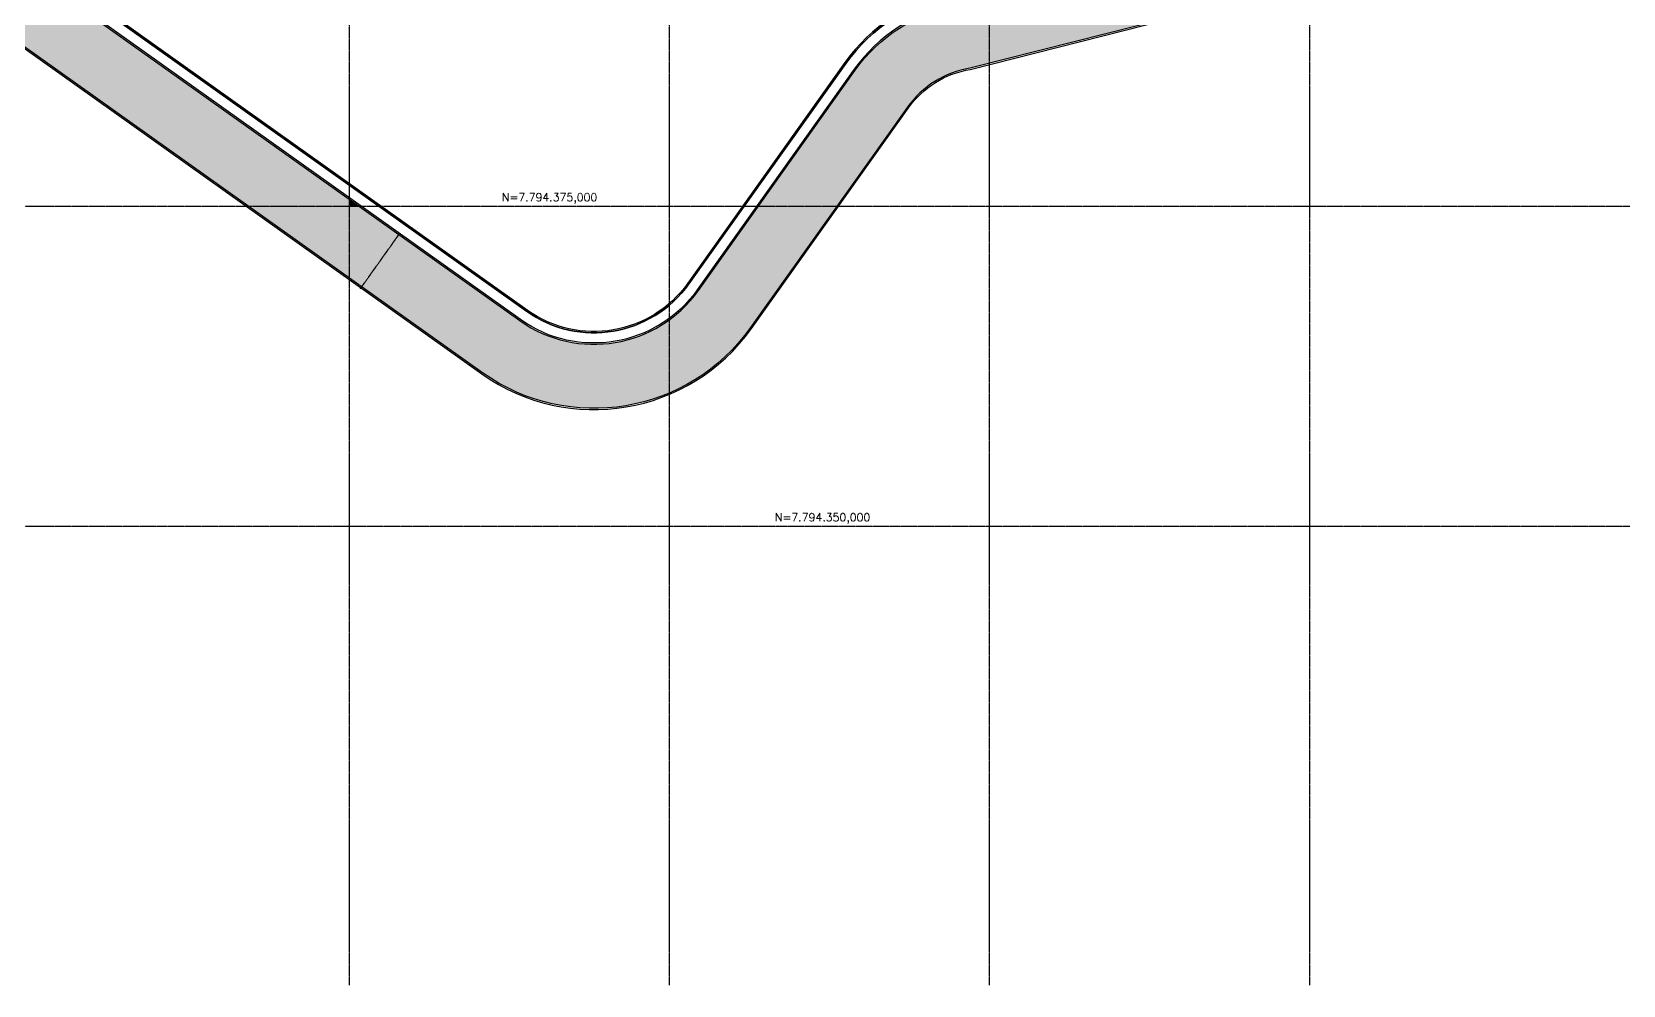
# Model space of a CAD drawing. Header units: millimetres. Extents: x 568263778 to 568582840, y 7794314150 to 7794508983.
# Drawn here: x 568350232 to 568474500, y 7794314150 to 7794388614 of the extents above; entities that cross this region are included whole.
import ezdxf

# ---------------------------------------------------------------- set-up
doc = ezdxf.new("R2010")
doc.units = ezdxf.units.MM
doc.linetypes.add('( Hidden )', pattern=[0.375, 0.25, -0.125])
doc.linetypes.add('CENTER2', pattern=[1.125, 0.75, -0.125, 0.125, -0.125])
for name, color, linetype in [('06-EST-EIXOS', 1, 'CENTER2'), ('11-EST-HACHURAS', 254, 'Continuous'), ('15-EST-FORMAS-VISTA-2', 2, 'Continuous'), ('15-EST-FORMAS-VISTA-3', 3, 'Continuous')]:
    doc.layers.add(name, color=color, linetype=linetype)
doc.styles.add('02 - 1 PARA 250 - 2.5mm', font='romans.shx', dxfattribs={"height": 625})

msp = doc.modelspace()

# ---------------------------------------------------------------- hatches: boundary and pattern name
at = {"layer": '11-EST-HACHURAS'}
h = msp.add_hatch(color=256, dxfattribs=at)
h.dxf.hatch_style = 1
h.paths.add_polyline_path([(568375766.35, 7794375000), (568375000, 7794375000), (568375000, 7794369408.61), (568375986, 7794368706.97), (568378884.94, 7794372780.81)])
h.paths.add_polyline_path([(568375000, 7794375000), (568367142.5, 7794375000), (568375000, 7794369408.61)])
h.paths.add_polyline_path([(568350000, 7794393335.3), (568350000, 7794387198.58), (568367142.5, 7794375000), (568375000, 7794375000), (568375000, 7794375545.33)])
h.paths.add_polyline_path([(568350000, 7794393335.3), (568340634.19, 7794400000), (568332010.35, 7794400000), (568350000, 7794387198.58)])
h = msp.add_hatch(color=256, dxfattribs=at)
h.dxf.hatch_style = 1
h.paths.add_polyline_path([(568447653.08, 7794396067.5), (568444442.83, 7794396090.42, 0.07029896), (568443022.28, 7794395897.54), (568425000, 7794391315.51), (568425000, 7794386160.85), (568447598, 7794391901.04)])
h.paths.add_polyline_path([(568425000, 7794391315.51), (568422412.19, 7794390657.58, 0.194370006), (568414534.61, 7794385626.33), (568402289.67, 7794368418.68, -0.081797129), (568400000, 7794366108.4), (568400000, 7794360398.83, 0.13849022), (568406354.43, 7794365506.99), (568418608.45, 7794382727.4, -0.19961974), (568423493.17, 7794385778.1), (568425000, 7794386160.85)])
h.paths.add_polyline_path([(568400000, 7794366108.4, -0.321522714), (568388335.04, 7794366056.13), (568378884.94, 7794372780.81), (568375986, 7794368706.97), (568385436.1, 7794361982.29, 0.260764696), (568400000, 7794360398.83)])
h = msp.add_hatch(color=256, dxfattribs=at)
h.dxf.hatch_style = 1
h.paths.add_polyline_path([(568375000, 7794375545.33), (568375000, 7794375000), (568375766.35, 7794375000)])

# ---------------------------------------------------------------- linework, layer by layer
at = {"layer": '06-EST-EIXOS', "linetype": 'CENTER2', "ltscale": 10}
for p, q in [((568375000, 7794508982.65), (568375000, 7794314150.47)), ((568400000, 7794508982.65), (568400000, 7794314150.47)), ((568425000, 7794508982.65), (568425000, 7794314150.47)), ((568450000, 7794508982.65), (568450000, 7794314150.47)), ((568263778.26, 7794375000), (568503132.72, 7794375000)), ((568263778.26, 7794350000), (568503132.72, 7794350000))]:
    msp.add_line(p, q, dxfattribs=at)
at = {"layer": '11-EST-HACHURAS', "color": 250, "linetype": '( Hidden )', "ltscale": 10}
msp.add_line((568378927.35, 7794372840.41), (568375865.44, 7794368537.55), dxfattribs=at)
at = {"layer": '15-EST-FORMAS-VISTA-3'}
for points in [[(568447653.8, 7794396167.49), (568444443.1, 7794396190.43, 0.070222192), (568442996.37, 7794395994.13), (568422390.67, 7794390755.29, 0.1943033), (568414453.14, 7794385684.31), (568402199.16, 7794368463.97, -0.413755632), (568388393.02, 7794366137.61), (568332284.95, 7794406064.05, -0.41428107), (568329956.79, 7794419871.47), (568330510.34, 7794420649.36, -0.414281066), (568344318.29, 7794422974.34), (568385316.43, 7794393800.11, 0.414213563), (568402887.83, 7794396760.86), (568407660.79, 7794403469.43), (568411581.12, 7794410637.6), (568413279.76, 7794413017.48)], [(568447659.51, 7794396967.47), (568444448.12, 7794396990.41, 0.069801995), (568442789.49, 7794396766.98), (568422218.1, 7794391536.87, 0.193796754), (568413801.32, 7794386148.14), (568401547.35, 7794368927.8, -0.413755632), (568388856.33, 7794366789.79), (568332748.78, 7794406715.86, -0.41428107), (568330608.6, 7794419407.64), (568331162.15, 7794420185.53, -0.414281066), (568343854.31, 7794422322.63), (568384852.6, 7794393148.29, 0.414213563), (568403539.64, 7794396297.03), (568408340.02, 7794403044.14), (568412260.26, 7794410212.14), (568413933.85, 7794412562.13)], [(568332225.11, 7794405983.89), (568388335.04, 7794366056.13, 0.413755632), (568402280.59, 7794368405.93), (568414534.61, 7794385626.33, -0.19437003), (568422412.19, 7794390657.58), (568443022.28, 7794395897.54, -0.07029896), (568444442.83, 7794396090.42), (568447653.08, 7794396067.5)], [(568332748.78, 7794406715.86), (568388856.33, 7794366789.79, 0.413755632), (568401547.35, 7794368927.8), (568413801.32, 7794386148.14, -0.193796754), (568422218.1, 7794391536.87), (568442789.49, 7794396766.98, -0.069801995), (568444448.12, 7794396990.41), (568447559.51, 7794396968.19), (568447553.8, 7794396168.21)], [(568447653.8, 7794396167.49), (568447660.22, 7794397067.47), (568444448.76, 7794397090.41, 0.069755346), (568442763.67, 7794396863.6), (568422196.47, 7794391634.55, 0.193736635), (568413719.84, 7794386206.12), (568401465.87, 7794368985.78, -0.413755632), (568388914.25, 7794366871.31), (568332806.76, 7794406797.34, -0.41428107)], [(568329266.94, 7794401829.47), (568385378.12, 7794361900.82, 0.414213562), (568406435.91, 7794365449.01), (568418689.93, 7794382669.42, -0.199904876), (568423517.79, 7794385681.18), (568447622.62, 7794391804.12), (568447598, 7794391901.04), (568423493.17, 7794385778.1, 0.199619761), (568418608.45, 7794382727.4), (568406354.43, 7794365506.99, -0.414213562), (568385436.1, 7794361982.29), (568329326.17, 7794401910.06, -0.414213565)]]:
    msp.add_lwpolyline(points, format="xyb", dxfattribs=at)

# ---------------------------------------------------------------- texts
at = {"layer": '15-EST-FORMAS-VISTA-2', "ltscale": 3, "char_height": 625, "attachment_point": 9, "style": '02 - 1 PARA 250 - 2.5mm'}
for s, insert in [('N=7.794.375,000', (568394390.07, 7794375190.54)), ('N=7.794.350,000', (568415709.01, 7794350190.54))]:
    msp.add_mtext(s, dxfattribs=dict(at, insert=insert))

doc.saveas('drawing.dxf')
